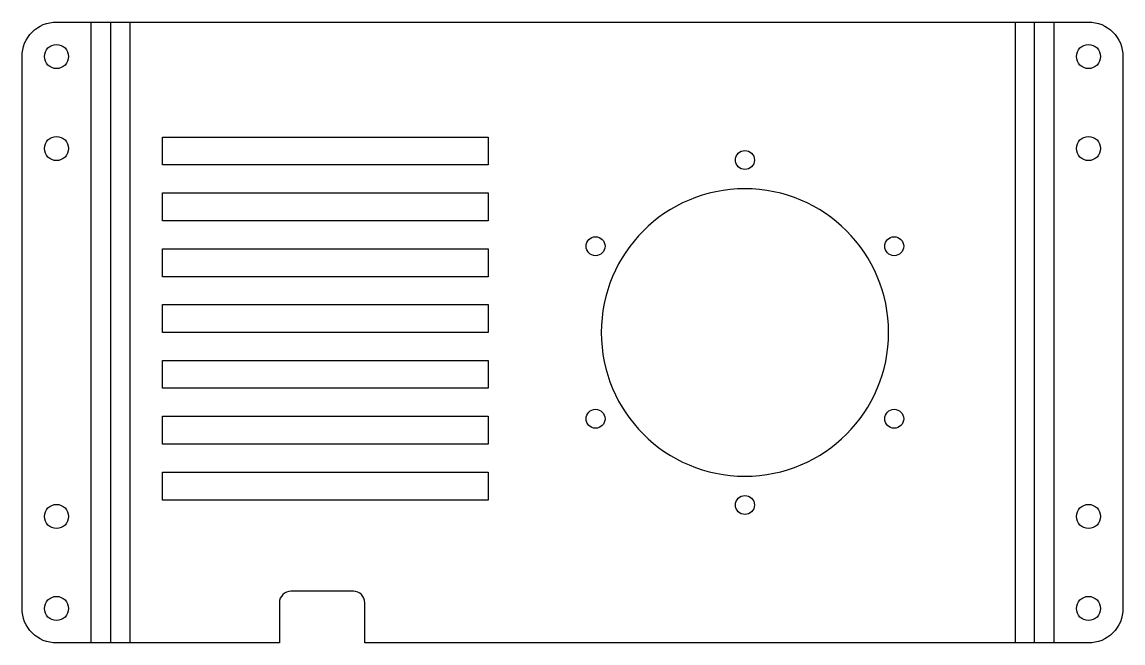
# Model space of a CAD drawing. Header units: millimetres. Extents: x -60 to 132, y 0 to 108.
import ezdxf

# ---------------------------------------------------------------- set-up
doc = ezdxf.new("R2010")
doc.units = ezdxf.units.MM

msp = doc.modelspace()

# ---------------------------------------------------------------- linework, layer by layer
at = {"layer": 'BEND'}
for p, q in [((-44.26, 108), (-44.26, 0)), ((116.53, 0), (116.53, 108))]:
    msp.add_line(p, q, dxfattribs=at)
at = {"layer": 'BEND_EXTENT'}
for p, q in [((-47.65, 108), (-47.65, 0)), ((-40.86, 0), (-40.86, 108)), ((113.14, 108), (113.14, 0)), ((119.92, 0), (119.92, 108))]:
    msp.add_line(p, q, dxfattribs=at)
at = {"layer": 'INTERIOR_PROFILES'}
for points in [[(21.49, 88), (21.49, 83.14), (-35.21, 83.14), (-35.21, 88)], [(-35.21, 78.29), (21.49, 78.29), (21.49, 73.43), (-35.21, 73.43)], [(21.49, 68.57), (21.49, 63.71), (-35.21, 63.71), (-35.21, 68.57)], [(21.49, 54), (-35.21, 54), (-35.21, 58.86), (21.49, 58.86)], [(-35.21, 49.14), (21.49, 49.14), (21.49, 44.29), (-35.21, 44.29)], [(21.49, 34.57), (-35.21, 34.57), (-35.21, 39.43), (21.49, 39.43)], [(-35.21, 24.86), (-35.21, 29.71), (21.49, 29.71), (21.49, 24.86)]]:
    msp.add_lwpolyline(points, close=True, dxfattribs=at)
for centre, radius in [((-53.65, 102), 2.1), ((125.92, 102), 2.1), ((-53.65, 86), 2.1), ((125.92, 86), 2.1), ((66.14, 84), 1.65), ((40.15, 69), 1.65), ((92.12, 69), 1.65), ((40.15, 39), 1.65), ((92.12, 39), 1.65), ((66.14, 24), 1.65), ((-53.65, 22), 2.1), ((125.92, 22), 2.1), ((-53.65, 6), 2.1), ((125.92, 6), 2.1)]:
    msp.add_circle(centre, radius, dxfattribs=at)
at = {"layer": 'INTERIOR_PROFILES', "extrusion": (0, 0, -1)}
msp.add_circle((-66.14, 54), 25, dxfattribs=at)
at = {"layer": 'OUTER_PROFILES'}
msp.add_lwpolyline([(-12.86, 9, 0.414214), (-14.86, 7), (-14.86, 0), (-35.86, 0), (-40.86, 0), (-47.65, 0), (-53.65, 0, -0.414214), (-59.65, 6), (-59.65, 102, -0.414214), (-53.65, 108), (-47.65, 108), (-40.86, 108), (-35.86, 108), (113.14, 108), (119.92, 108), (125.92, 108, -0.414214), (131.92, 102), (131.92, 6, -0.414214), (125.92, 0), (119.92, 0), (113.14, 0), (0, 0), (0, 7, 0.414214), (-2, 9)], format="xyb", close=True, dxfattribs=at)

doc.saveas('drawing.dxf')
